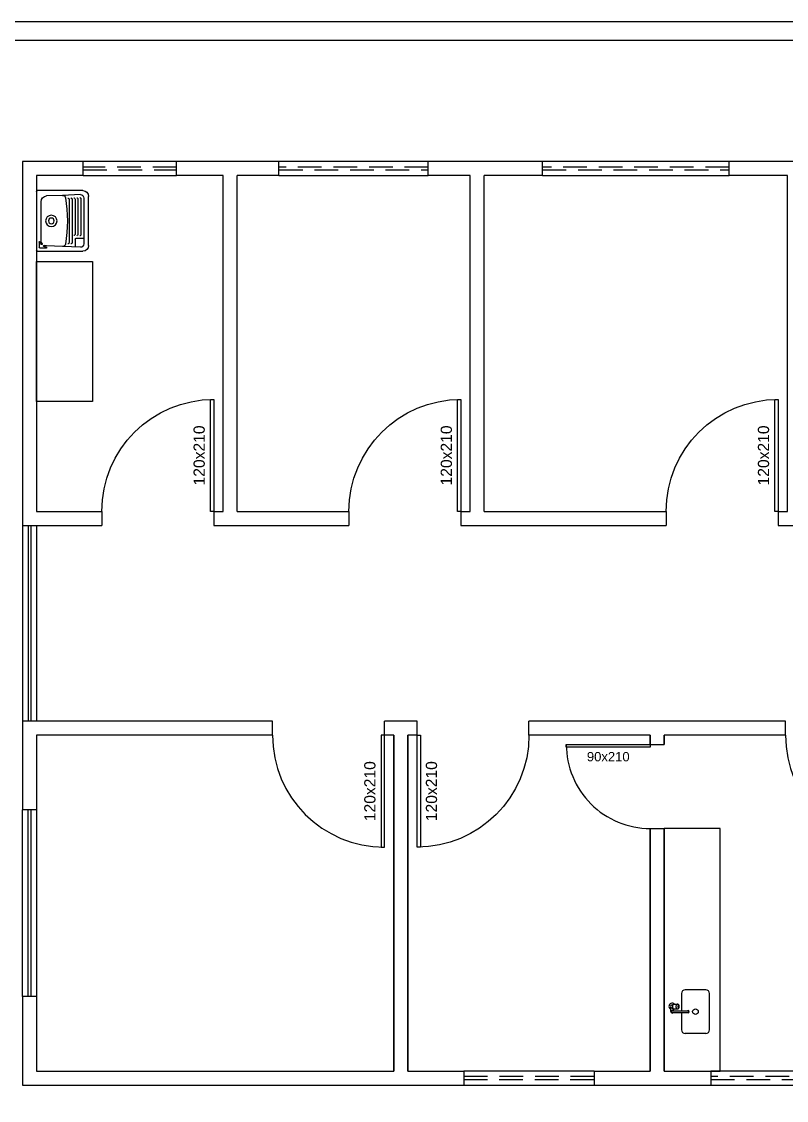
# Model space of a CAD drawing. Header units: centimetres. Extents: x 30244 to 591333, y -111940 to 104227.
# Drawn here: x 367732 to 368552, y 4033 to 5190 of the extents above; entities that cross this region are included whole.
import ezdxf
from ezdxf.enums import TextEntityAlignment as Align

# ---------------------------------------------------------------- set-up
doc = ezdxf.new("R2010")
doc.units = ezdxf.units.CM
doc.header["$LTSCALE"] = 4
doc.linetypes.add('DASHED2', pattern=[9.525, 6.35, -3.175])
for name, color, linetype in [('0.1', 1, 'Continuous'), ('0.2', 2, 'Continuous'), ('0.4', 4, 'Continuous'), ('0.6', 6, 'Continuous'), ('001-MOBILIA', 253, 'Continuous'), ('02-CONT', 2, 'Continuous')]:
    doc.layers.add(name, color=color, linetype=linetype)
doc.styles.add('2mm 1-50', font='arial.ttf', dxfattribs={"height": 0.1})

# ---------------------------------------------------------------- blocks, each defined once
blk = doc.blocks.new('1_00e')
blk.add_lwpolyline([(-28.41, -52.25), (-25.41, -52.25), (-25.41, 47.75), (-28.41, 47.75)], close=True)
at = {"color": 1}
blk.add_arc((-28.41, -52.25), 100, 0, 90, dxfattribs=at)
blk = doc.blocks.new('90d')
blk.add_lwpolyline([(-5, -84), (-5, 6), (-2, 6), (-2, -84)], close=True)
at = {"color": 1}
blk.add_arc((-2, -84), 90, 90, 180, dxfattribs=at)
blk = doc.blocks.new('Tanque05')
for p, q in [((242.95, 89.15), (242.95, 128.65)), ((243.95, 129.65), (294.95, 129.65)), ((286.3, 125.65), (252.61, 125.65)), ((288, 127.42), (292.27, 127.42)), ((293.27, 121.28), (293.27, 126.42)), ((295.95, 128.65), (295.95, 89.15)), ((247.07, 106.84), (247.61, 120.84)), ((291.84, 106.84), (291.3, 120.84)), ((246.46, 91.27), (247.07, 106.84)), ((292.44, 91.27), (291.84, 106.84)), ((250.29, 95.95), (281.24, 95.95)), ((250.39, 98.55), (288.52, 98.55)), ((250.49, 101.15), (288.42, 101.15)), ((284.44, 94.95), (284.44, 88.15)), ((285.44, 95.95), (292.26, 95.95)), ((249.46, 88.15), (289.45, 88.15)), ((250.08, 90.75), (281.44, 90.75)), ((250.19, 93.35), (281.34, 93.35)), ((290.95, 84.15), (247.95, 84.15))]:
    blk.add_line(p, q)
for radius in [5, 2.5]:
    blk.add_circle((269.45, 116.65), radius)
for centre, radius, start, end in [((243.95, 128.65), 1, 90, 180), ((252.61, 120.65), 5, 90, 177.7757), ((286.3, 120.65), 5, 53.61972, 90), ((288, 126.92), 0.5, 90, 254.83204), ((286.3, 120.65), 6, 53.61972, 74.83204), ((289.56, 125.08), 0.5, 233.61972, 53.61972), ((291.28, 122.99), 0.5, 25.14351, 205.14351), ((286.3, 120.65), 5, 2.2243, 25.14351), ((286.3, 120.65), 6, 5.59964, 25.14351), ((292.27, 126.42), 1, 0, 90), ((294.95, 128.65), 1, 0, 90), ((292.77, 121.28), 0.5, 185.59964, 0), ((249.57, 106.75), 2.5, 177.7757, 260.82574), ((269.45, 229.89), 127.24, 260.82574, 279.17426), ((289.34, 106.75), 2.5, 279.17426, 2.2243), ((250.19, 94.35), 1, 177.7757, 270), ((250.29, 96.95), 1, 177.7757, 270), ((250.39, 99.55), 1, 177.7757, 270), ((250.49, 102.15), 1, 177.7757, 270), ((281.24, 96.95), 1, 270, 2.2243), ((281.34, 94.35), 1, 270, 2.2243), ((285.44, 94.95), 1, 90, 180), ((288.42, 102.15), 1, 270, 2.2243), ((288.52, 99.55), 1, 270, 2.2243), ((247.95, 89.15), 5, 180, 270), ((249.46, 91.15), 3, 177.7757, 270), ((250.08, 91.75), 1, 177.7757, 270), ((281.44, 91.75), 1, 270, 2.2243), ((289.45, 91.15), 3, 270, 2.2243), ((290.95, 89.15), 5, 270, 0)]:
    blk.add_arc(centre, radius, start, end)
blk = doc.blocks.new('BOJO')
at = {"layer": '001-MOBILIA'}
for p, q in [((1062.234, 1873.036), (1062.014, 1873.036)), ((1061.974, 1872.996), (1061.974, 1872.811)), ((1062.274, 1872.606), (1062.274, 1872.996)), ((1061.86, 1872.801), (1061.86, 1872.844)), ((1061.875, 1872.873), (1061.882, 1872.873)), ((1061.875, 1872.838), (1061.882, 1872.838)), ((1061.875, 1872.811), (1062.045, 1872.811)), ((1061.875, 1872.791), (1062.045, 1872.791)), ((1061.89, 1872.811), (1061.89, 1872.832)), ((1061.895, 1872.881), (1061.933, 1872.881)), ((1061.895, 1872.831), (1061.933, 1872.831)), ((1061.974, 1872.791), (1061.974, 1872.606)), ((1062.234, 1872.566), (1062.014, 1872.566))]:
    blk.add_line(p, q, dxfattribs=at)
blk.add_circle((1062.124, 1872.801), 0.03, dxfattribs=at)
for centre, radius, start, end in [((1062.014, 1872.996), 0.04, 90, 180), ((1062.234, 1872.996), 0.04, 0, 90), ((1061.875, 1872.856), 0.035, 45.5847, 244.6231), ((1061.875, 1872.856), 0.0175, 90, 204.62), ((1061.85, 1872.844), 0.01, 0, 24.62), ((1061.875, 1872.856), 0.0175, 211.0027, 270), ((1061.875, 1872.801), 0.015, 41.8103, 318.1897), ((1061.875, 1872.801), 0.01, 90.0002, 270.0002), ((1061.913, 1872.856), 0.0352, 163.6751, 180), ((1061.913, 1872.856), 0.0352, 180, 196.3249), ((1061.904, 1872.858), 0.0262, 144.7356, 163.6751), ((1061.904, 1872.853), 0.0262, 196.3249, 215.2644), ((1061.898, 1872.862), 0.0195, 120.3612, 144.7356), ((1061.898, 1872.849), 0.0195, 215.2644, 239.6388), ((1061.895, 1872.868), 0.0127, 90, 120.3612), ((1061.895, 1872.843), 0.0127, 239.6388, 270), ((1061.875, 1872.856), 0.035, 295.3769, 314.4153), ((1061.95, 1872.856), 0.0352, 163.6751, 180), ((1061.95, 1872.856), 0.0352, 180, 196.3249), ((1061.942, 1872.858), 0.0262, 144.7356, 163.6751), ((1061.942, 1872.853), 0.0262, 196.3249, 215.2644), ((1061.936, 1872.862), 0.0195, 120.3612, 144.7356), ((1061.936, 1872.849), 0.0195, 215.2644, 239.6388), ((1061.933, 1872.868), 0.0127, 90, 120.3612), ((1061.933, 1872.843), 0.0127, 239.6388, 270), ((1061.933, 1872.868), 0.0127, 59.6388, 90), ((1061.933, 1872.843), 0.0127, 270, 300.3612), ((1061.943, 1872.856), 0.00787, 144.7356, 163.6751), ((1061.945, 1872.856), 0.0106, 163.6751, 180), ((1061.945, 1872.856), 0.0106, 180, 196.3249), ((1061.943, 1872.855), 0.00787, 196.3249, 215.2644), ((1061.941, 1872.858), 0.00586, 120.3612, 144.7356), ((1061.941, 1872.854), 0.00586, 215.2644, 239.6388), ((1061.94, 1872.859), 0.00381, 90, 120.3612), ((1061.94, 1872.852), 0.00381, 239.6388, 270), ((1061.929, 1872.862), 0.0195, 35.2644, 59.6388), ((1061.929, 1872.849), 0.0195, 300.3612, 324.7356), ((1061.94, 1872.859), 0.00381, 59.6388, 90), ((1061.94, 1872.852), 0.00381, 270, 300.3612), ((1061.939, 1872.858), 0.00586, 35.2644, 59.6388), ((1061.939, 1872.854), 0.00586, 300.3612, 324.7356), ((1061.937, 1872.856), 0.00787, 16.3249, 35.2644), ((1061.937, 1872.855), 0.00787, 324.7356, 343.6751), ((1061.924, 1872.858), 0.0262, 16.3249, 35.2644), ((1061.935, 1872.856), 0.0106, 0, 16.3249), ((1061.935, 1872.856), 0.0106, 343.6751, 0), ((1061.924, 1872.853), 0.0262, 324.7356, 343.6751), ((1061.915, 1872.856), 0.0352, 0, 16.3249), ((1061.915, 1872.856), 0.0352, 343.6751, 0), ((1062.045, 1872.801), 0.0125, 233.1301, 126.8699), ((1062.045, 1872.801), 0.01, 270.0001, 90.0001), ((1062.014, 1872.606), 0.04, 180, 270), ((1062.234, 1872.606), 0.04, 270, 0)]:
    blk.add_arc(centre, radius, start, end, dxfattribs=at)

msp = doc.modelspace()

# ---------------------------------------------------------------- linework, layer by layer
at = {"layer": '0.1', "linetype": 'DASHED2'}
for p, q in [((367898.336, 5033.813), (367798.336, 5033.813)), ((367798.336, 5030.813), (367898.336, 5030.813)), ((368168.336, 5033.813), (368008.336, 5033.813)), ((368008.336, 5030.813), (368168.336, 5030.813)), ((368490.836, 5033.813), (368290.836, 5033.813)), ((368290.836, 5030.813), (368490.836, 5030.813)), ((368346.336, 4058.892), (368206.336, 4058.892)), ((368206.336, 4055.892), (368346.336, 4055.892)), ((368631.336, 4058.892), (368471.336, 4058.892)), ((368471.336, 4055.892), (368631.336, 4055.892))]:
    msp.add_line(p, q, dxfattribs=at)
at = {"layer": '0.2'}
for p, q in [((367733.336, 4649.813), (367733.336, 4439.892)), ((367739.336, 4649.813), (367739.336, 4439.892)), ((367742.336, 4649.813), (367742.336, 4439.892)), ((367748.336, 4649.813), (367748.336, 4439.892)), ((367733.336, 4144.892), (367733.336, 4344.892)), ((367739.336, 4144.892), (367739.336, 4344.892)), ((367742.336, 4344.892), (367742.336, 4144.892)), ((367748.336, 4344.892), (367748.336, 4144.892))]:
    msp.add_line(p, q, dxfattribs=at)
for points in [[(367748.336, 4932.708), (367808.336, 4932.708), (367808.336, 4782.708), (367748.336, 4782.708)], [(368421.336, 4064.892), (368481.336, 4064.892), (368481.336, 4324.892), (368421.336, 4324.892)]]:
    msp.add_lwpolyline(points, close=True, dxfattribs=at)
at = {"layer": '0.4'}
for points in [[(365943.113, 2200.317), (365923.511, 2200.263), (366305.397, 5189.813), (379305.837, 5189.813), (378467.907, 2773.546)], [(365946.236, 2220.325), (366323.004, 5169.813), (379277.732, 5169.813), (378453.674, 2793.546)]]:
    msp.add_lwpolyline(points, dxfattribs=at)
at = {"layer": '0.6'}
for p, q in [((367798.336, 5024.813), (367798.336, 5039.813)), ((367898.336, 5039.813), (367798.336, 5039.813)), ((367898.336, 5024.813), (367898.336, 5039.813)), ((368008.336, 5024.813), (368008.336, 5039.813)), ((368168.336, 5039.813), (368008.336, 5039.813)), ((368168.336, 5024.813), (368168.336, 5039.813)), ((368290.836, 5024.813), (368290.836, 5039.813)), ((368490.836, 5039.813), (368290.836, 5039.813)), ((368490.836, 5024.813), (368490.836, 5039.813)), ((367798.336, 5024.813), (367898.336, 5024.813)), ((368008.336, 5024.813), (368168.336, 5024.813)), ((368290.836, 5024.813), (368490.836, 5024.813)), ((367818.336, 4664.813), (367818.336, 4649.813)), ((367938.336, 4664.813), (367938.336, 4649.813)), ((368083.336, 4664.813), (368083.336, 4649.813)), ((368203.336, 4664.813), (368203.336, 4649.813)), ((368423.336, 4664.813), (368423.336, 4649.813)), ((368543.336, 4664.813), (368543.336, 4649.813)), ((368001.336, 4424.892), (368001.336, 4439.892)), ((368121.336, 4424.892), (368121.336, 4439.892)), ((368156.336, 4424.892), (368156.336, 4439.892)), ((368276.336, 4424.892), (368276.336, 4439.892)), ((368551.336, 4424.892), (368551.336, 4439.892)), ((368406.336, 4414.892), (368421.336, 4414.892)), ((367748.336, 4344.892), (367733.336, 4344.892)), ((368406.336, 4324.892), (368421.336, 4324.892)), ((367748.336, 4144.892), (367733.336, 4144.892)), ((368206.336, 4064.892), (368206.336, 4049.892)), ((368346.336, 4064.892), (368206.336, 4064.892)), ((368346.336, 4064.892), (368346.336, 4049.892)), ((368471.336, 4064.892), (368471.336, 4049.892)), ((368631.336, 4064.892), (368471.336, 4064.892)), ((368206.336, 4049.892), (368346.336, 4049.892)), ((368471.336, 4049.892), (368631.336, 4049.892))]:
    msp.add_line(p, q, dxfattribs=at)
for points in [[(367798.336, 5039.813), (367733.336, 5039.813), (367733.336, 4649.813), (367818.336, 4649.813)], [(367963.336, 5039.813), (367898.336, 5039.813)], [(368008.336, 5039.813), (367948.336, 5039.813)], [(368228.336, 5039.813), (368168.336, 5039.813)], [(368290.836, 5039.813), (368213.336, 5039.813)], [(368568.336, 5039.813), (368490.836, 5039.813)], [(367798.336, 5024.813), (367748.336, 5024.813), (367748.336, 4664.813), (367818.336, 4664.813)], [(367938.336, 4664.813), (367948.336, 4664.813), (367948.336, 5024.813), (367898.336, 5024.813)], [(367963.336, 4664.813), (367963.336, 5024.813)], [(368008.336, 5024.813), (367963.336, 5024.813)], [(368203.336, 4664.813), (368213.336, 4664.813), (368213.336, 5024.813), (368168.336, 5024.813)], [(368228.336, 4664.813), (368228.336, 5024.813)], [(368290.836, 5024.813), (368228.336, 5024.813)], [(368543.336, 4664.813), (368553.336, 4664.813), (368553.336, 5024.813), (368490.836, 5024.813)], [(367963.336, 4664.813), (368083.336, 4664.813)], [(368228.336, 4664.813), (368423.336, 4664.813)], [(367938.336, 4649.813), (367963.336, 4649.813)], [(367948.336, 4649.813), (368083.336, 4649.813)], [(368203.336, 4649.813), (368228.336, 4649.813)], [(368213.336, 4649.813), (368423.336, 4649.813)], [(368543.336, 4649.813), (368568.336, 4649.813)], [(368001.336, 4439.892), (367733.336, 4439.892), (367733.336, 4344.892)], [(368146.336, 4439.892), (368121.336, 4439.892)], [(368156.336, 4439.892), (368131.336, 4439.892)], [(368421.336, 4439.892), (368276.336, 4439.892)], [(368551.336, 4439.892), (368406.336, 4439.892)], [(367748.336, 4144.892), (367748.336, 4064.892), (368131.336, 4064.892), (368131.336, 4424.892), (368121.336, 4424.892)], [(368001.336, 4424.892), (367748.336, 4424.892), (367748.336, 4344.892)], [(368131.336, 4424.892), (368131.336, 4064.892)], [(368146.336, 4064.892), (368146.336, 4424.892)], [(368156.336, 4424.892), (368146.336, 4424.892), (368146.336, 4064.892), (368206.336, 4064.892)], [(368406.336, 4414.892), (368406.336, 4424.892), (368276.336, 4424.892)], [(368406.336, 4424.892), (368406.336, 4414.892)], [(368421.336, 4414.892), (368421.336, 4424.892)], [(368551.336, 4424.892), (368421.336, 4424.892), (368421.336, 4414.892)], [(368346.336, 4064.892), (368406.336, 4064.892), (368406.336, 4324.892)], [(368406.336, 4324.892), (368406.336, 4064.892)], [(368421.336, 4064.892), (368421.336, 4324.892)], [(368421.336, 4324.892), (368421.336, 4064.892), (368471.336, 4064.892)], [(367733.336, 4144.892), (367733.336, 4049.892), (368146.336, 4049.892)], [(368131.336, 4049.892), (368206.336, 4049.892)], [(368346.336, 4049.892), (368421.336, 4049.892)], [(368406.336, 4049.892), (368471.336, 4049.892)]]:
    msp.add_lwpolyline(points, dxfattribs=at)

# ---------------------------------------------------------------- block references
at = {"layer": '001-MOBILIA', "ltscale": 10, "xscale": -1.226415094339667, "yscale": 1.226415094339667, "zscale": 1.226415094339667, "rotation": 90}
msp.add_blockref('Tanque05', (367907.34, 5306.576), dxfattribs=at)
at = {"layer": '001-MOBILIA', "xscale": 100, "yscale": 100, "zscale": 100}
msp.add_blockref('BOJO', (262242.389, -183151.539), dxfattribs=at)
at = {"layer": '02-CONT', "xscale": -1.2, "yscale": 1.2, "zscale": 1.2}
for p in [(367904.249, 4727.516), (368169.249, 4727.516), (368509.249, 4727.516)]:
    msp.add_blockref('1_00e', p, dxfattribs=at)
at = {"layer": '02-CONT', "yscale": 1.2, "zscale": 1.2, "rotation": 180}
for p, xscale in [((368087.249, 4362.189), 1.2), ((368190.422, 4362.189), -1.2), ((368637.249, 4362.189), 1.2)]:
    msp.add_blockref('1_00e', p, dxfattribs=dict(at, xscale=xscale))
at = {"layer": '02-CONT', "rotation": 89.99999999999999}
msp.add_blockref('90d', (368322.373, 4416.897), dxfattribs=at)

# ---------------------------------------------------------------- texts
at = {"layer": '02-CONT', "style": '2mm 1-50'}
for p in [(367922.736, 4724.759), (368187.736, 4724.759), (368527.736, 4724.759), (368105.736, 4364.892), (368171.78, 4364.892)]:
    msp.add_text('120x210', height=12, rotation=90, dxfattribs=at).set_placement(p, align=Align.MIDDLE_CENTER)
msp.add_text('90x210', height=10, dxfattribs=at).set_placement((368361.336, 4401.892), align=Align.MIDDLE_CENTER)

doc.saveas('drawing.dxf')
